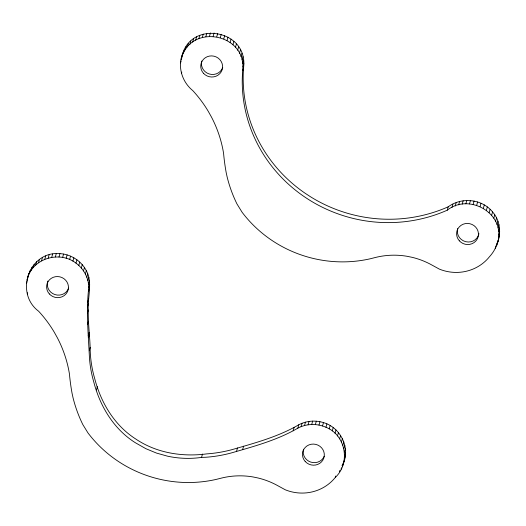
<?xml version="1.0" encoding="UTF-8"?>
<svg xmlns="http://www.w3.org/2000/svg" width="526" height="526" viewBox="0 0 526 526"><rect width="100%" height="100%" fill="white"/><g stroke="black" fill="none" stroke-linecap="round" stroke-linejoin="round"><path stroke-width="0.79" d="M27.99 276.709C34.348 257.576 60.431 250.974 75.981 263.125C83.739 268.74 88.749 278.011 88.776 287.63C86.093 309.952 88.158 332.347 89.288 354.669A121.072 116.266 15.5 0 0 93.779 381.994C100.071 406.381 113.84 429.275 135.544 442.846L145.873 448.691L156.446 453.064L167.472 456.16A92.964 89.275 15.5 0 0 201.557 457.41L205.778 457.258A129.218 124.083 15.5 0 0 232.301 452.662C254.702 446.173 277.524 440.019 297.828 428.164C306.434 423.568 317.079 423.318 325.969 427.27C345.72 434.995 350.789 462.933 335.338 477.391A42.994 41.284 15.5 0 1 285.27 489.785L277.899 485.761A74.81 71.845 15.5 0 0 258.154 478.016L252.947 476.937A74.81 71.845 15.5 0 0 221.393 478.101L216.423 479.35A122.196 117.344 15.5 0 1 88 432.97L82.819 424.567A138.384 132.894 15.5 0 1 73.009 397.643L72.069 393.317A227.548 218.514 15.5 0 1 69.557 375.242L69.471 374.177A124.531 119.586 15.5 0 0 57.341 337.738L54.191 332.084A124.531 119.586 15.5 0 0 38.648 311.254C14.327 293.074 29.108 250.744 59.931 253.631C73.272 254.374 85.666 264.164 88.835 277.255C91.123 288.077 87.658 299.116 88.289 310.057C87.987 323.845 90.078 337.534 90.222 351.302A121.072 116.266 15.5 0 0 94.713 378.628C101.005 403.015 114.773 425.902 136.477 439.473L136.839 439.736C157.399 453.169 182.66 457.035 206.711 453.892A129.218 124.083 15.5 0 0 233.235 449.296C255.636 442.8 278.458 436.646 298.761 424.791C306.29 420.8 315.363 420.057 323.477 422.602C339.914 427.27 350.046 446.567 343.688 462.624M183.055 52.685C177.124 65.934 181.713 81.615 192.779 90.603A124.531 119.586 15.5 0 1 208.322 111.433L211.478 117.088A124.531 119.586 15.5 0 1 223.609 153.526L223.695 154.591A227.548 218.514 15.5 0 0 226.2 172.666L227.147 176.992A138.384 132.894 15.5 0 0 236.95 203.917L242.138 212.32A122.196 117.344 15.5 0 0 370.56 258.707L375.525 257.451A74.81 71.845 15.5 0 1 407.078 256.293L412.292 257.365A74.81 71.845 15.5 0 1 432.03 265.111L439.401 269.134A42.994 41.284 15.5 0 0 489.469 256.741C500.417 244.846 503.908 224.766 492.579 211.932C482.02 198.874 461.585 196.902 448.224 206.797A143.407 137.713 15.5 0 1 310.301 196.639L305.284 193.358A143.407 137.713 15.5 0 1 243.643 67.131C248.009 27.806 186.165 19.659 181.509 59.537M497.82 241.973C505.677 213.826 469.383 192.562 447.291 210.17A143.407 137.713 15.5 0 1 304.344 196.731A143.407 137.713 15.5 0 1 242.71 70.497C247.042 33.302 189.735 22.631 181.141 59.431M27.372 280.187L27.944 276.715M26.438 283.553L27.004 281.535M29.377 273.474L30.311 270.101M31.146 270.423L32.079 267.057M33.276 267.602L34.216 264.236M27.293 294.073L27.668 292.726M35.742 265.051L36.675 261.678M38.503 262.796L39.437 259.43M41.528 260.876L42.461 257.503M44.763 259.311L45.696 255.945M48.182 258.135L49.115 254.762M51.726 257.345L52.659 253.979M55.342 256.964L56.275 253.598M58.997 256.997L59.931 253.631M62.627 257.444L63.561 254.071M66.191 258.292L67.124 254.919M69.636 259.535L70.569 256.162M72.91 261.152L73.85 257.786M75.981 263.125L76.914 259.759M78.801 265.433L79.735 262.06M81.326 268.03L82.26 264.657M83.522 270.89L84.456 267.517M85.37 273.967L86.303 270.601M86.836 277.228L87.77 273.855M87.901 280.621L88.835 277.255M88.552 284.106L89.486 280.739M88.776 287.63L89.709 284.264M88.578 291.148L89.512 287.781M87.704 302.266L88.638 298.899M87.559 306.763L88.499 303.397M87.355 313.424L88.289 310.057M87.526 324.595L88.46 321.228M88.223 335.759L89.157 332.393M88.447 337.771L89.381 334.404M89.288 350.75L90.222 347.384M180.576 62.91L181.135 60.884M183.508 52.824L184.442 49.451M185.284 49.773L186.217 46.406M187.414 46.952L188.347 43.586M181.431 73.423L181.805 72.075M189.873 44.401L190.813 41.028M192.634 42.146L193.575 38.779M96.462 389.99L97.395 386.623M195.659 40.226L196.593 36.859M198.9 38.661L199.834 35.295M202.313 37.484L203.246 34.111M205.857 36.695L206.79 33.329M209.48 36.314L210.413 32.947M213.129 36.347L214.062 32.98M216.765 36.794L217.698 33.421M220.322 37.642L221.255 34.275M223.767 38.885L224.701 35.518M227.048 40.502L227.982 37.136M230.118 42.481L231.052 39.108M232.933 44.782L233.866 41.409M235.457 47.379L236.391 44.006M237.66 50.24L238.594 46.867M239.501 53.317L240.441 49.95M240.967 56.578L241.901 53.211M242.032 59.971L242.966 56.604M242.683 63.455L243.617 60.089M242.907 66.98L243.847 63.613M242.71 70.497L243.643 67.131M201.557 457.41L202.49 454.043M236.562 451.308L237.496 447.935M242.657 449.533L243.591 446.166M293.153 430.814L294.087 427.447M297.828 428.164L298.761 424.791M301.096 426.652L302.029 423.285M304.534 425.527L305.468 422.154M308.091 424.798L309.025 421.431M311.721 424.475L312.654 421.109M315.37 424.567L316.304 421.195M318.993 425.067L319.933 421.701M322.543 425.975L323.477 422.602M325.969 427.27L326.902 423.903M329.217 428.94L330.15 425.573M332.254 430.965L333.188 427.599M335.029 433.312L335.969 429.939M337.514 435.949L338.448 432.582M339.664 438.842L340.598 435.469M341.459 441.952L342.393 438.579M342.867 445.233L343.807 441.86M335.338 477.391L335.713 476.043M343.879 448.639L344.813 445.272M344.464 452.136L345.398 448.763M339.5 471.73L339.875 470.382M344.629 455.661L345.569 452.294M341.091 469.153L341.466 467.805M344.372 459.172L345.306 455.805M342.59 465.964L344.622 459.257M447.291 210.17L448.224 206.797M451.965 207.514L452.899 204.147M455.233 206.001L456.167 202.635M458.665 204.877L459.599 201.511M462.222 204.147L463.156 200.781M465.852 203.825L466.786 200.459M469.508 203.917L470.441 200.551M473.13 204.417L474.064 201.05M476.681 205.324L477.615 201.958M480.1 206.619L481.034 203.253M483.355 208.296L484.288 204.923M486.386 210.315L487.326 206.948M489.167 212.662L490.1 209.295M491.646 215.298L492.579 211.932M493.802 218.191L494.736 214.825M495.591 221.301L496.531 217.928M497.004 224.582L497.938 221.216M498.01 227.995L498.944 224.622M498.602 231.486L499.536 228.113M498.766 235.01L499.7 231.644M495.222 248.502L495.972 245.806M498.503 238.521L499.437 235.155M496.722 245.313L497.655 241.947L496.754 243.86M27.004 280.082L28.923 273.336M497.872 241.276L498.753 238.607M342.025 465.78L343.524 462.597M68.617 288.103A10.967 10.527 15.5 0 1 54.803 294.534A10.967 10.527 15.5 0 1 47.853 281.048M324.226 456.279A10.967 10.527 15.5 0 1 310.656 462.065A10.967 10.527 15.5 0 1 303.509 449.237M222.748 67.453A10.967 10.527 15.5 0 1 209.276 73.995A10.967 10.527 15.5 0 1 201.787 61.055M478.969 233.656A10.967 10.527 15.5 0 1 465.826 241.71A10.967 10.527 15.5 0 1 457.646 228.586M305.225 461.493A10.967 10.527 15.5 0 0 323.773 458.159A10.967 10.527 15.5 0 0 311.175 444.253A10.967 10.527 15.5 0 0 305.225 461.493M49.372 293.962A10.967 10.527 15.5 0 0 67.913 290.628A10.967 10.527 15.5 0 0 55.322 276.722A10.967 10.527 15.5 0 0 49.372 293.962M203.503 73.311A10.967 10.527 15.5 0 0 222.051 69.984A10.967 10.527 15.5 0 0 209.453 56.072A10.967 10.527 15.5 0 0 203.503 73.311M459.362 240.842A10.967 10.527 15.5 0 0 477.91 237.515A10.967 10.527 15.5 0 0 465.313 223.603A10.967 10.527 15.5 0 0 459.362 240.842"/></g></svg>
